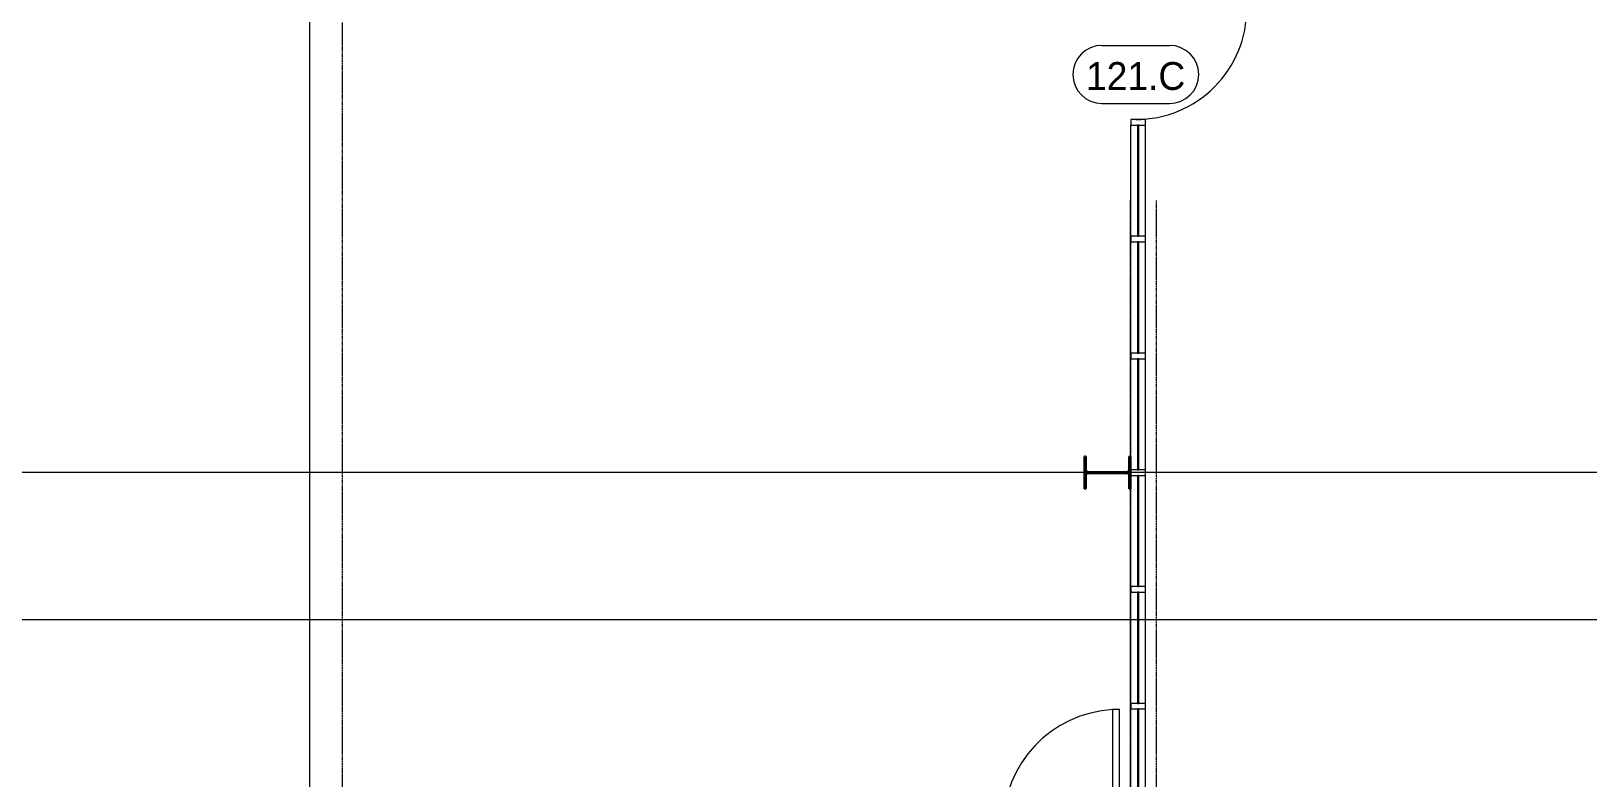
# Model space of a CAD drawing. Header units: inches. Extents: x 15537 to 31673, y -30778 to -16067.
# Drawn here: x 22458.6 to 22941.1, y -22637.6 to -22406.2 of the extents above; entities that cross this region are included whole.
import ezdxf

# ---------------------------------------------------------------- set-up
doc = ezdxf.new("R2010")
doc.units = ezdxf.units.IN
doc.header["$MEASUREMENT"] = 0
doc.linetypes.add('Grid Line 1_2_', pattern=[0.875, 0.5, -0.125, 0.125, -0.125])
for name, color, linetype, lineweight in [('A-DOOR', 31, 'Continuous', 13), ('A-DOOR-IDEN', 31, 'Continuous', 9), ('A-GLAZ-CURT', 52, 'Continuous', 9), ('A-GLAZ-CWMG', 51, 'Continuous', 9), ('G-ANNO-SYMB', 111, 'Continuous', 9), ('S-COLS', 52, 'Continuous', 9), ('S-GRID', 1, 'Continuous', 9)]:
    doc.layers.add(name, color=color, linetype=linetype, lineweight=lineweight)
doc.styles.add('Century Gothic', font='GOTHIC.TTF', dxfattribs={"height": 8.622671})

# ---------------------------------------------------------------- blocks, each defined once
blk = doc.blocks.new('System Panel - Interior Glazing-1220306-First Floor Plan - Enlarged')
at = {"layer": 'A-GLAZ-CURT', "lineweight": 13}
for p, q in [((17.21875, 0.9375), (-17.21875, 0.9375)), ((-17.21875, 0.9375), (-17.21875, 0.5625)), ((-17.21875, 0.5625), (17.21875, 0.5625)), ((17.21875, 0.5625), (17.21875, 0.9375))]:
    blk.add_line(p, q, dxfattribs=at)
blk = doc.blocks.new('Rectangular Mullion - Interior 1_75_ x 4_5_-1214730-First Floor Plan - Enlarged')
at = {"layer": 'A-GLAZ-CWMG'}
for p, q in [((22799.52, -22650.74), (22799.52, -22616.3)), ((22804.02, -22650.74), (22804.02, -22616.3))]:
    blk.add_line(p, q, dxfattribs=at)
blk = doc.blocks.new('Rectangular Mullion - Interior 1_75_ x 4_5_-1220285-First Floor Plan - Enlarged')
at = {"layer": 'A-GLAZ-CWMG', "lineweight": 20}
for p, q in [((-0.875, 1.5), (0.875, 1.5)), ((-0.875, -3), (-0.875, 1.5)), ((0.875, 1.5), (0.875, -3)), ((0.875, -3), (-0.875, -3))]:
    blk.add_line(p, q, dxfattribs=at)
blk = doc.blocks.new('Single-Flush - 36_ x 84_-1318898-First Floor Plan - Enlarged')
at = {"layer": 'A-DOOR', "lineweight": 20}
for p, q in [((16, 2.37), (16, 38.39)), ((18, 38.39), (16, 38.39)), ((18, 2.37), (18, 38.39)), ((18, 2.37), (16, 2.37))]:
    blk.add_line(p, q, dxfattribs=at)
at = {"layer": 'A-DOOR', "lineweight": 9}
blk.add_arc((18, 2.37), 36.07, 93.1789, 180, dxfattribs=at)
blk = doc.blocks.new('Rectangular Mullion - Interior 1_75_ x 4_5_-1314717-First Floor Plan - Enlarged')
at = {"layer": 'A-GLAZ-CWMG'}
for p, q in [((22799.52, -22542.18), (22799.52, -22507.74)), ((22804.02, -22542.18), (22804.02, -22507.74))]:
    blk.add_line(p, q, dxfattribs=at)
blk = doc.blocks.new('Rectangular Mullion - Interior 1_75_ x 4_5_-1314720-First Floor Plan - Enlarged')
at = {"layer": 'A-GLAZ-CWMG', "lineweight": 20}
for p, q in [((-0.875, 1.5), (0.875, 1.5)), ((-0.875, -3), (-0.875, 1.5)), ((0.875, 1.5), (0.875, -3)), ((0.875, -3), (-0.875, -3))]:
    blk.add_line(p, q, dxfattribs=at)
blk = doc.blocks.new('Door_Single_Storefront - one-1371409-First Floor Plan - Enlarged')
at = {"layer": 'A-DOOR'}
blk.add_line((-17.21875, 34.4375), (-17.21875, 0), dxfattribs=at)
blk.add_arc((-17.21875, 0), 34.4375, 360, 90, dxfattribs=at)
blk = doc.blocks.new('Rectangular Mullion - Interior 1_75_ x 4_5_-1315442-First Floor Plan - Enlarged')
at = {"layer": 'A-GLAZ-CWMG'}
for p, q in [((22799.52, -22469.8), (22799.52, -22435.37)), ((22804.02, -22469.8), (22804.02, -22435.37))]:
    blk.add_line(p, q, dxfattribs=at)
blk = doc.blocks.new('Door Tag - Door Tag-4658-First Floor Plan - Enlarged')
at = {"layer": 'A-DOOR-IDEN', "color": 153}
for p, q in [((-0.109375, 0.09375), (0.109375, 0.09375)), ((-0.109375, -0.09375), (0.109375, -0.09375))]:
    blk.add_line(p, q, dxfattribs=at)
for centre, start, end in [((-0.109375, 0), 90, 270), ((0.109375, 0), 270, 90)]:
    blk.add_arc(centre, 0.09375, start, end, dxfattribs=at)

msp = doc.modelspace()

# ---------------------------------------------------------------- hatches: boundary and pattern name
at = {"layer": 'S-COLS'}
h = msp.add_hatch(dxfattribs=at)
h.set_pattern_fill('FP_11', color=256, style=0, pattern_type=2)
h.set_pattern_definition([(45, (0, 0), (-9.503515, 9.503515), []), (45, (0, 14.4), (-9.503515, 9.503515), [])])
h.paths.add_polyline_path([(22799.39023, -22548.05281), (22799.39023, -22538.05281), (22798.95663, -22538.05281), (22798.95663, -22542.21687), (22798.75412, -22542.70577), (22798.26523, -22542.90828), (22786.26523, -22542.90828), (22785.77633, -22542.70577), (22785.57382, -22542.21687), (22785.57382, -22538.05281), (22785.14023, -22538.05281), (22785.14023, -22548.05281), (22785.57382, -22548.05281), (22785.57382, -22543.88875), (22785.77633, -22543.39985), (22786.26523, -22543.19734), (22798.26523, -22543.19734), (22798.75412, -22543.39985), (22798.95663, -22543.88875), (22798.95663, -22548.05281)], flags=0)

# ---------------------------------------------------------------- linework, layer by layer
at = {"layer": 'G-ANNO-SYMB'}
for p, q in [((22544.94179, -20694.34266), (22544.94179, -22908.83975)), ((26309.88791, -22588.63029), (21993.6606, -22588.63029))]:
    msp.add_line(p, q, dxfattribs=at)
at = {"layer": 'S-COLS', "lineweight": 30}
for p, q in [((22785.57382, -22538.05281), (22785.14023, -22538.05281)), ((22785.14023, -22538.05281), (22785.14023, -22548.05281)), ((22785.57382, -22542.21687), (22785.57382, -22538.05281)), ((22799.39023, -22538.05281), (22798.95663, -22538.05281)), ((22798.95663, -22538.05281), (22798.95663, -22542.21687)), ((22799.39023, -22548.05281), (22799.39023, -22538.05281)), ((22785.57382, -22548.05281), (22785.57382, -22543.88875)), ((22798.26523, -22542.90828), (22786.26523, -22542.90828)), ((22786.26523, -22543.19734), (22798.26523, -22543.19734)), ((22798.95663, -22543.88875), (22798.95663, -22548.05281)), ((22785.14023, -22548.05281), (22785.57382, -22548.05281)), ((22798.95663, -22548.05281), (22799.39023, -22548.05281))]:
    msp.add_line(p, q, dxfattribs=at)
for centre, start, end in [((22786.26523, -22542.21687), 180, 270), ((22798.26523, -22542.21687), 270, 0), ((22786.26523, -22543.88875), 90, 180), ((22798.26523, -22543.88875), 0, 90)]:
    msp.add_arc(centre, 0.69141, start, end, dxfattribs=at)
at = {"layer": 'S-GRID', "linetype": 'Grid Line 1_2_'}
for p, q in [((22555.14023, -23155.1009), (22555.14023, -20130.84867)), ((22799.39023, -23107.1009), (22799.39023, -22458.60508)), ((22807.39023, -23155.1009), (22807.39023, -22458.60508)), ((26427.34156, -22543.05281), (21471.35909, -22543.05281)), ((26719.06441, -22543.05281), (21790.20666, -22543.05281)), ((22799.39023, -23365.24119), (22799.39023, -22542.60508))]:
    msp.add_line(p, q, dxfattribs=at)

# ---------------------------------------------------------------- block references
at = {"layer": 'A-DOOR', "rotation": 270.0000000000069}
msp.add_blockref('Door_Single_Storefront - one-1371409-First Floor Plan - Enlarged', (22801.01523, -22416.39656), dxfattribs=at)
at = {"layer": 'A-DOOR'}
msp.add_blockref('Single-Flush - 36_ x 84_-1318898-First Floor Plan - Enlarged', (22777.95273, -22654.86531), dxfattribs=at)
at = {"layer": 'A-DOOR-IDEN', "color": 153, "xscale": 95.99999999999994, "yscale": 95.99999999999994, "zscale": 95.99999999999994}
msp.add_blockref('Door Tag - Door Tag-4658-First Floor Plan - Enlarged', (22801.01523, -22419.6455), dxfattribs=at)
at = {"layer": 'A-GLAZ-CURT', "rotation": 270.0000000000069}
for p in [(22801.01523, -22452.58406), (22801.01523, -22488.77156), (22801.01523, -22524.95906), (22801.01523, -22561.14656), (22801.01523, -22597.33406), (22801.01523, -22633.52156)]:
    msp.add_blockref('System Panel - Interior Glazing-1220306-First Floor Plan - Enlarged', p, dxfattribs=at)
at = {"layer": 'A-GLAZ-CWMG', "extrusion": (0, 0, -1), "rotation": 269.9999999999931}
for name, p in [('Rectangular Mullion - Interior 1_75_ x 4_5_-1314720-First Floor Plan - Enlarged', (-22801.01523, -22434.49031)), ('Rectangular Mullion - Interior 1_75_ x 4_5_-1314720-First Floor Plan - Enlarged', (-22801.01523, -22470.67781)), ('Rectangular Mullion - Interior 1_75_ x 4_5_-1314720-First Floor Plan - Enlarged', (-22801.01523, -22506.86531)), ('Rectangular Mullion - Interior 1_75_ x 4_5_-1314720-First Floor Plan - Enlarged', (-22801.01523, -22543.05281)), ('Rectangular Mullion - Interior 1_75_ x 4_5_-1314720-First Floor Plan - Enlarged', (-22801.01523, -22579.24031)), ('Rectangular Mullion - Interior 1_75_ x 4_5_-1220285-First Floor Plan - Enlarged', (-22801.01523, -22615.42781))]:
    msp.add_blockref(name, p, dxfattribs=at)
at = {"layer": 'A-GLAZ-CWMG'}
for name, p in [('Rectangular Mullion - Interior 1_75_ x 4_5_-1315442-First Floor Plan - Enlarged', (0, 0)), ('Rectangular Mullion - Interior 1_75_ x 4_5_-1314717-First Floor Plan - Enlarged', (0, 36.1875)), ('Rectangular Mullion - Interior 1_75_ x 4_5_-1314717-First Floor Plan - Enlarged', (0, 0)), ('Rectangular Mullion - Interior 1_75_ x 4_5_-1314717-First Floor Plan - Enlarged', (0, -36.1875)), ('Rectangular Mullion - Interior 1_75_ x 4_5_-1314717-First Floor Plan - Enlarged', (0, -72.375)), ('Rectangular Mullion - Interior 1_75_ x 4_5_-1214730-First Floor Plan - Enlarged', (0, 0))]:
    msp.add_blockref(name, p, dxfattribs=at)

# ---------------------------------------------------------------- texts
at = {"layer": 'A-DOOR-IDEN', "insert": (22800.9739, -22415.81419), "char_height": 8.622671, "width": 39.096, "attachment_point": 2, "line_spacing_factor": 0.984117, "style": 'Century Gothic'}
msp.add_mtext('121.C', dxfattribs=at)

doc.saveas('drawing.dxf')
